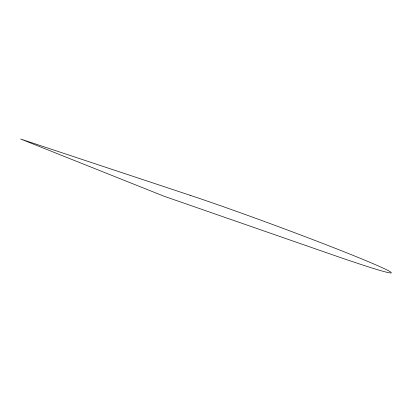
<?xml version="1.0" encoding="UTF-8"?>
<svg xmlns="http://www.w3.org/2000/svg" width="412" height="412" viewBox="0 0 412 412"><rect width="100%" height="100%" fill="white"/><g stroke="black" fill="none" stroke-linecap="round" stroke-linejoin="round"><path stroke-width="0.62" d="M190.169 195.314L20.6 139.014L164.172 196.277L334.204 255.378A125.243 4.089 20.3 0 0 366.273 260.796A125.243 4.089 20.3 0 0 190.169 195.314"/></g></svg>
